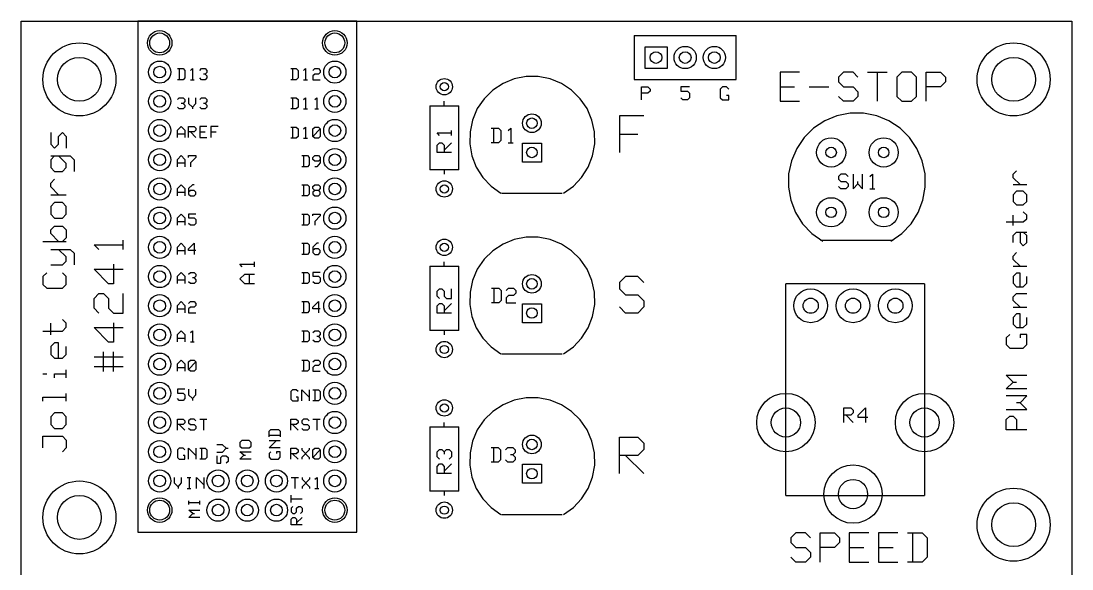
# Model space of a CAD drawing. Extents: x 0 to 3.6, y 0 to 5.7.
# Drawn here: x 0 to 3.6, y 3.824 to 5.7 of the extents above; entities that cross this region are included whole.
import ezdxf

# ---------------------------------------------------------------- set-up
doc = ezdxf.new("R2010")
doc.units = 0
doc.layers.get('0').update_dxf_attribs({"linetype": 'CONTINUOUS'})

msp = doc.modelspace()

# ---------------------------------------------------------------- linework, layer by layer
at = {"color": 7}
for p, q in [((0, 5.7), (3.6, 5.7)), ((0, 0), (0, 5.7)), ((0.4, 5.7), (0.4, 3.95)), ((1.15, 5.7), (0.4, 5.7)), ((1.15, 3.95), (1.15, 5.7)), ((3.6, 5.7), (3.6, 0)), ((2.1, 5.65), (2.1, 5.5)), ((2.1, 5.65), (2.45, 5.65)), ((2.45, 5.5), (2.45, 5.65)), ((2.138, 5.612), (2.213, 5.612)), ((2.138, 5.537), (2.138, 5.612)), ((2.213, 5.612), (2.213, 5.537)), ((0.536, 5.537), (0.555, 5.537)), ((0.542, 5.537), (0.542, 5.499)), ((0.555, 5.537), (0.561, 5.531)), ((0.561, 5.531), (0.561, 5.505)), ((0.58, 5.531), (0.587, 5.537)), ((0.587, 5.537), (0.587, 5.499)), ((0.612, 5.531), (0.618, 5.537)), ((0.618, 5.537), (0.631, 5.537)), ((0.631, 5.518), (0.625, 5.518)), ((0.631, 5.537), (0.637, 5.531)), ((0.637, 5.524), (0.631, 5.518)), ((0.631, 5.518), (0.637, 5.512)), ((0.637, 5.531), (0.637, 5.524)), ((0.637, 5.512), (0.637, 5.505)), ((0.924, 5.537), (0.943, 5.537)), ((0.93, 5.537), (0.93, 5.499)), ((0.943, 5.537), (0.949, 5.531)), ((0.949, 5.531), (0.949, 5.505)), ((0.968, 5.531), (0.975, 5.537)), ((0.975, 5.537), (0.975, 5.499)), ((1, 5.531), (1.006, 5.537)), ((1.006, 5.518), (1, 5.512)), ((1, 5.512), (1, 5.499)), ((1.006, 5.537), (1.019, 5.537)), ((1.019, 5.518), (1.006, 5.518)), ((1.019, 5.537), (1.025, 5.531)), ((1.025, 5.524), (1.019, 5.518)), ((1.025, 5.531), (1.025, 5.524)), ((1.73, 5.51), (1.689, 5.502)), ((1.772, 5.51), (1.73, 5.51)), ((1.813, 5.502), (1.772, 5.51)), ((2.213, 5.537), (2.138, 5.537)), ((2.667, 5.525), (2.6, 5.525)), ((2.6, 5.525), (2.6, 5.425)), ((2.817, 5.525), (2.8, 5.508)), ((2.85, 5.525), (2.817, 5.525)), ((2.867, 5.508), (2.85, 5.525)), ((2.9, 5.525), (2.967, 5.525)), ((2.933, 5.525), (2.933, 5.425)), ((3.017, 5.525), (3, 5.508)), ((3.05, 5.525), (3.017, 5.525)), ((3.067, 5.508), (3.05, 5.525)), ((3.1, 5.425), (3.1, 5.525)), ((3.1, 5.525), (3.15, 5.525)), ((3.15, 5.525), (3.167, 5.508)), ((0.555, 5.499), (0.536, 5.499)), ((0.561, 5.505), (0.555, 5.499)), ((0.58, 5.499), (0.593, 5.499)), ((0.618, 5.499), (0.612, 5.505)), ((0.631, 5.499), (0.618, 5.499)), ((0.637, 5.505), (0.631, 5.499)), ((0.943, 5.499), (0.924, 5.499)), ((0.949, 5.505), (0.943, 5.499)), ((0.968, 5.499), (0.981, 5.499)), ((1, 5.499), (1.025, 5.499)), ((1.651, 5.486), (1.616, 5.463)), ((1.689, 5.502), (1.651, 5.486)), ((1.851, 5.486), (1.813, 5.502)), ((1.886, 5.463), (1.851, 5.486)), ((2.1, 5.5), (2.45, 5.5)), ((2.125, 5.43), (2.125, 5.475)), ((2.125, 5.475), (2.147, 5.475)), ((2.147, 5.475), (2.155, 5.467)), ((2.29, 5.475), (2.26, 5.475)), ((2.26, 5.475), (2.26, 5.46)), ((2.403, 5.475), (2.395, 5.467)), ((2.417, 5.475), (2.403, 5.475)), ((2.425, 5.467), (2.417, 5.475)), ((2.6, 5.475), (2.65, 5.475)), ((2.7, 5.475), (2.767, 5.475)), ((2.8, 5.508), (2.8, 5.492)), ((2.8, 5.492), (2.817, 5.475)), ((2.817, 5.475), (2.85, 5.475)), ((2.85, 5.475), (2.867, 5.458)), ((3, 5.508), (3, 5.442)), ((3.067, 5.442), (3.067, 5.508)), ((3.15, 5.475), (3.1, 5.475)), ((3.167, 5.492), (3.15, 5.475)), ((3.167, 5.508), (3.167, 5.492)), ((0.536, 5.431), (0.542, 5.437)), ((0.542, 5.437), (0.555, 5.437)), ((0.555, 5.437), (0.561, 5.431)), ((0.574, 5.437), (0.574, 5.418)), ((0.599, 5.418), (0.599, 5.437)), ((0.612, 5.431), (0.618, 5.437)), ((0.618, 5.437), (0.631, 5.437)), ((0.631, 5.437), (0.637, 5.431)), ((0.924, 5.437), (0.943, 5.437)), ((0.93, 5.437), (0.93, 5.399)), ((0.943, 5.437), (0.949, 5.431)), ((0.968, 5.431), (0.975, 5.437)), ((0.975, 5.437), (0.975, 5.399)), ((1.006, 5.431), (1.013, 5.437)), ((1.013, 5.437), (1.013, 5.399)), ((1.616, 5.463), (1.587, 5.434)), ((1.915, 5.434), (1.886, 5.463)), ((2.147, 5.453), (2.125, 5.453)), ((2.155, 5.46), (2.147, 5.453)), ((2.155, 5.467), (2.155, 5.46)), ((2.26, 5.46), (2.283, 5.46)), ((2.267, 5.43), (2.26, 5.437)), ((2.283, 5.46), (2.29, 5.453)), ((2.29, 5.437), (2.283, 5.43)), ((2.29, 5.453), (2.29, 5.437)), ((2.395, 5.467), (2.395, 5.437)), ((2.395, 5.437), (2.403, 5.43)), ((2.425, 5.445), (2.417, 5.445)), ((2.425, 5.43), (2.425, 5.445)), ((2.817, 5.425), (2.8, 5.442)), ((2.867, 5.442), (2.85, 5.425)), ((2.867, 5.458), (2.867, 5.442)), ((3, 5.442), (3.017, 5.425)), ((3.05, 5.425), (3.067, 5.442)), ((0.542, 5.399), (0.536, 5.405)), ((0.555, 5.418), (0.549, 5.418)), ((0.561, 5.424), (0.555, 5.418)), ((0.555, 5.418), (0.561, 5.412)), ((0.561, 5.405), (0.555, 5.399)), ((0.561, 5.431), (0.561, 5.424)), ((0.561, 5.412), (0.561, 5.405)), ((0.574, 5.418), (0.587, 5.405)), ((0.587, 5.405), (0.599, 5.418)), ((0.587, 5.405), (0.587, 5.399)), ((0.618, 5.399), (0.612, 5.405)), ((0.631, 5.418), (0.625, 5.418)), ((0.637, 5.424), (0.631, 5.418)), ((0.631, 5.418), (0.637, 5.412)), ((0.637, 5.405), (0.631, 5.399)), ((0.637, 5.431), (0.637, 5.424)), ((0.637, 5.412), (0.637, 5.405)), ((0.949, 5.405), (0.943, 5.399)), ((0.949, 5.431), (0.949, 5.405)), ((1.4, 5.41), (1.5, 5.41)), ((1.4, 5.41), (1.4, 5.19)), ((1.45, 5.41), (1.45, 5.425)), ((1.5, 5.19), (1.5, 5.41)), ((1.563, 5.4), (1.547, 5.361)), ((1.587, 5.434), (1.563, 5.4)), ((1.939, 5.4), (1.915, 5.434)), ((1.955, 5.361), (1.939, 5.4)), ((2.283, 5.43), (2.267, 5.43)), ((2.403, 5.43), (2.425, 5.43)), ((2.6, 5.425), (2.667, 5.425)), ((2.85, 5.425), (2.817, 5.425)), ((3.017, 5.425), (3.05, 5.425)), ((0.555, 5.399), (0.542, 5.399)), ((0.631, 5.399), (0.618, 5.399)), ((0.943, 5.399), (0.924, 5.399)), ((0.968, 5.399), (0.981, 5.399)), ((1.006, 5.399), (1.019, 5.399)), ((2.133, 5.375), (2.05, 5.375)), ((2.05, 5.375), (2.05, 5.25)), ((2.795, 5.375), (2.753, 5.358)), ((2.84, 5.384), (2.795, 5.375)), ((2.886, 5.384), (2.84, 5.384)), ((2.931, 5.375), (2.886, 5.384)), ((2.973, 5.358), (2.931, 5.375)), ((0.536, 5.326), (0.549, 5.339)), ((0.549, 5.339), (0.561, 5.326)), ((0.574, 5.301), (0.574, 5.339)), ((0.574, 5.339), (0.593, 5.339)), ((0.593, 5.339), (0.599, 5.333)), ((0.599, 5.333), (0.599, 5.326)), ((0.637, 5.339), (0.612, 5.339)), ((0.612, 5.339), (0.612, 5.301)), ((0.675, 5.339), (0.65, 5.339)), ((0.65, 5.339), (0.65, 5.301)), ((0.924, 5.337), (0.943, 5.337)), ((0.93, 5.337), (0.93, 5.299)), ((0.943, 5.337), (0.949, 5.331)), ((0.949, 5.331), (0.949, 5.305)), ((0.968, 5.331), (0.975, 5.337)), ((0.975, 5.337), (0.975, 5.299)), ((1, 5.331), (1.006, 5.337)), ((1, 5.305), (1, 5.331)), ((1, 5.305), (1.025, 5.331)), ((1.006, 5.337), (1.019, 5.337)), ((1.019, 5.337), (1.025, 5.331)), ((1.025, 5.331), (1.025, 5.305)), ((1.547, 5.361), (1.538, 5.321)), ((1.611, 5.333), (1.636, 5.333)), ((1.619, 5.333), (1.619, 5.283)), ((1.636, 5.333), (1.644, 5.325)), ((1.669, 5.325), (1.678, 5.333)), ((1.678, 5.333), (1.678, 5.283)), ((1.964, 5.321), (1.955, 5.361)), ((2.715, 5.333), (2.683, 5.301)), ((2.753, 5.358), (2.715, 5.333)), ((3.011, 5.333), (2.973, 5.358)), ((3.043, 5.301), (3.011, 5.333)), ((0.102, 5.318), (0.102, 5.278)), ((0.128, 5.305), (0.142, 5.318)), ((0.128, 5.278), (0.128, 5.305)), ((0.142, 5.318), (0.155, 5.305)), ((0.155, 5.305), (0.155, 5.265)), ((0.536, 5.301), (0.536, 5.326)), ((0.536, 5.314), (0.561, 5.314)), ((0.561, 5.326), (0.561, 5.301)), ((0.593, 5.32), (0.574, 5.32)), ((0.58, 5.32), (0.599, 5.301)), ((0.599, 5.326), (0.593, 5.32)), ((0.612, 5.32), (0.631, 5.32)), ((0.612, 5.301), (0.637, 5.301)), ((0.65, 5.32), (0.669, 5.32)), ((0.943, 5.299), (0.924, 5.299)), ((0.949, 5.305), (0.943, 5.299)), ((0.968, 5.299), (0.981, 5.299)), ((1.006, 5.299), (1, 5.305)), ((1.019, 5.299), (1.006, 5.299)), ((1.025, 5.305), (1.019, 5.299)), ((1.433, 5.308), (1.425, 5.317)), ((1.425, 5.317), (1.475, 5.317)), ((1.475, 5.308), (1.475, 5.325)), ((1.538, 5.321), (1.537, 5.279)), ((1.644, 5.325), (1.644, 5.291)), ((1.965, 5.279), (1.964, 5.321)), ((2.05, 5.312), (2.113, 5.312)), ((2.683, 5.301), (2.657, 5.263)), ((3.069, 5.263), (3.043, 5.301)), ((0.102, 5.278), (0.115, 5.265)), ((0.115, 5.265), (0.128, 5.278)), ((1.425, 5.275), (1.433, 5.283)), ((1.425, 5.25), (1.425, 5.275)), ((1.433, 5.283), (1.442, 5.283)), ((1.442, 5.283), (1.45, 5.275)), ((1.45, 5.258), (1.475, 5.283)), ((1.45, 5.275), (1.45, 5.25)), ((1.537, 5.279), (1.544, 5.238)), ((1.636, 5.283), (1.611, 5.283)), ((1.644, 5.291), (1.636, 5.283)), ((1.669, 5.283), (1.686, 5.283)), ((1.718, 5.282), (1.783, 5.282)), ((1.718, 5.217), (1.718, 5.282)), ((1.783, 5.282), (1.783, 5.217)), ((1.958, 5.238), (1.965, 5.279)), ((2.657, 5.263), (2.639, 5.221)), ((3.087, 5.221), (3.069, 5.263)), ((0.115, 5.238), (0.102, 5.225)), ((0.102, 5.238), (0.168, 5.238)), ((0.102, 5.225), (0.102, 5.198)), ((0.155, 5.212), (0.128, 5.238)), ((0.168, 5.238), (0.182, 5.225)), ((0.182, 5.225), (0.182, 5.185)), ((0.536, 5.226), (0.549, 5.239)), ((0.536, 5.201), (0.536, 5.226)), ((0.549, 5.239), (0.561, 5.226)), ((0.561, 5.226), (0.561, 5.201)), ((0.574, 5.233), (0.574, 5.239)), ((0.574, 5.239), (0.599, 5.239)), ((0.599, 5.233), (0.58, 5.214)), ((0.599, 5.239), (0.599, 5.233)), ((0.962, 5.239), (0.981, 5.239)), ((0.968, 5.239), (0.968, 5.201)), ((0.981, 5.239), (0.987, 5.233)), ((0.987, 5.233), (0.987, 5.207)), ((1, 5.233), (1.006, 5.239)), ((1, 5.226), (1, 5.233)), ((1.006, 5.22), (1, 5.226)), ((1.006, 5.239), (1.019, 5.239)), ((1.019, 5.239), (1.025, 5.233)), ((1.025, 5.226), (1.019, 5.22)), ((1.025, 5.233), (1.025, 5.214)), ((1.475, 5.25), (1.425, 5.25)), ((1.544, 5.238), (1.559, 5.199)), ((1.943, 5.199), (1.958, 5.238)), ((2.639, 5.221), (2.629, 5.177)), ((3.097, 5.177), (3.087, 5.221)), ((0.102, 5.198), (0.115, 5.185)), ((0.115, 5.185), (0.142, 5.185)), ((0.142, 5.185), (0.155, 5.198)), ((0.155, 5.198), (0.155, 5.212)), ((0.536, 5.214), (0.561, 5.214)), ((0.58, 5.214), (0.58, 5.201)), ((0.981, 5.201), (0.962, 5.201)), ((0.987, 5.207), (0.981, 5.201)), ((1.019, 5.22), (1.006, 5.22)), ((1.013, 5.201), (1.006, 5.201)), ((1.025, 5.214), (1.013, 5.201)), ((1.5, 5.19), (1.4, 5.19)), ((1.45, 5.19), (1.45, 5.175)), ((1.559, 5.199), (1.582, 5.164)), ((1.783, 5.217), (1.718, 5.217)), ((1.92, 5.164), (1.943, 5.199)), ((3.398, 5.175), (3.41, 5.187)), ((0.102, 5.145), (0.115, 5.158)), ((1.582, 5.164), (1.61, 5.134)), ((1.892, 5.134), (1.92, 5.164)), ((2.629, 5.177), (2.629, 5.131)), ((2.808, 5.175), (2.8, 5.167)), ((2.8, 5.167), (2.8, 5.158)), ((2.8, 5.158), (2.808, 5.15)), ((2.825, 5.175), (2.808, 5.175)), ((2.808, 5.15), (2.825, 5.15)), ((2.833, 5.167), (2.825, 5.175)), ((2.825, 5.15), (2.833, 5.142)), ((2.85, 5.175), (2.85, 5.125)), ((2.867, 5.142), (2.867, 5.15)), ((2.883, 5.125), (2.883, 5.175)), ((2.908, 5.167), (2.917, 5.175)), ((2.917, 5.175), (2.917, 5.125)), ((3.097, 5.131), (3.097, 5.177)), ((3.398, 5.163), (3.398, 5.175)), ((3.422, 5.14), (3.398, 5.163)), ((0.102, 5.132), (0.102, 5.145)), ((0.128, 5.105), (0.102, 5.132)), ((0.536, 5.126), (0.549, 5.139)), ((0.536, 5.101), (0.536, 5.126)), ((0.536, 5.114), (0.561, 5.114)), ((0.549, 5.139), (0.561, 5.126)), ((0.561, 5.126), (0.561, 5.101)), ((0.587, 5.139), (0.574, 5.126)), ((0.574, 5.126), (0.574, 5.107)), ((0.58, 5.12), (0.574, 5.114)), ((0.593, 5.12), (0.58, 5.12)), ((0.593, 5.139), (0.587, 5.139)), ((0.599, 5.114), (0.593, 5.12)), ((0.599, 5.107), (0.599, 5.114)), ((0.962, 5.139), (0.981, 5.139)), ((0.968, 5.139), (0.968, 5.101)), ((0.981, 5.139), (0.987, 5.133)), ((0.987, 5.133), (0.987, 5.107)), ((1, 5.133), (1.006, 5.139)), ((1, 5.126), (1, 5.133)), ((1.006, 5.12), (1, 5.126)), ((1.006, 5.12), (1, 5.114)), ((1, 5.114), (1, 5.107)), ((1.006, 5.139), (1.019, 5.139)), ((1.019, 5.12), (1.006, 5.12)), ((1.019, 5.139), (1.025, 5.133)), ((1.025, 5.126), (1.019, 5.12)), ((1.025, 5.114), (1.019, 5.12)), ((1.025, 5.133), (1.025, 5.126)), ((1.025, 5.107), (1.025, 5.114)), ((1.61, 5.134), (1.644, 5.11)), ((1.858, 5.11), (1.892, 5.134)), ((2.629, 5.131), (2.637, 5.086)), ((2.808, 5.125), (2.8, 5.133)), ((2.825, 5.125), (2.808, 5.125)), ((2.833, 5.133), (2.825, 5.125)), ((2.833, 5.142), (2.833, 5.133)), ((2.85, 5.125), (2.867, 5.142)), ((2.867, 5.142), (2.883, 5.125)), ((2.908, 5.125), (2.925, 5.125)), ((3.089, 5.086), (3.097, 5.131)), ((3.398, 5.14), (3.445, 5.14)), ((3.41, 5.117), (3.398, 5.105)), ((3.433, 5.117), (3.41, 5.117)), ((3.445, 5.105), (3.433, 5.117)), ((0.102, 5.105), (0.155, 5.105)), ((0.115, 5.078), (0.102, 5.065)), ((0.142, 5.078), (0.115, 5.078)), ((0.155, 5.065), (0.142, 5.078)), ((0.574, 5.107), (0.58, 5.101)), ((0.58, 5.101), (0.593, 5.101)), ((0.593, 5.101), (0.599, 5.107)), ((0.981, 5.101), (0.962, 5.101)), ((0.987, 5.107), (0.981, 5.101)), ((1, 5.107), (1.006, 5.101)), ((1.006, 5.101), (1.019, 5.101)), ((1.019, 5.101), (1.025, 5.107)), ((1.646, 5.11), (1.854, 5.11)), ((2.637, 5.086), (2.653, 5.044)), ((3.073, 5.044), (3.089, 5.086)), ((3.398, 5.105), (3.398, 5.082)), ((3.398, 5.082), (3.41, 5.07)), ((3.433, 5.07), (3.445, 5.082)), ((3.445, 5.082), (3.445, 5.105)), ((0.102, 5.065), (0.102, 5.038)), ((0.155, 5.038), (0.155, 5.065)), ((2.653, 5.044), (2.677, 5.005)), ((3.049, 5.005), (3.073, 5.044)), ((3.41, 5.07), (3.433, 5.07)), ((3.445, 5.035), (3.433, 5.047)), ((0.102, 5.038), (0.115, 5.025)), ((0.115, 5.025), (0.142, 5.025)), ((0.142, 5.025), (0.155, 5.038)), ((0.536, 5.026), (0.549, 5.039)), ((0.536, 5.001), (0.536, 5.026)), ((0.536, 5.014), (0.561, 5.014)), ((0.549, 5.039), (0.561, 5.026)), ((0.561, 5.026), (0.561, 5.001)), ((0.599, 5.039), (0.574, 5.039)), ((0.574, 5.039), (0.574, 5.026)), ((0.574, 5.026), (0.593, 5.026)), ((0.58, 5.001), (0.574, 5.007)), ((0.593, 5.026), (0.599, 5.02)), ((0.599, 5.007), (0.593, 5.001)), ((0.599, 5.02), (0.599, 5.007)), ((0.962, 5.039), (0.981, 5.039)), ((0.968, 5.039), (0.968, 5.001)), ((0.981, 5.039), (0.987, 5.033)), ((0.987, 5.007), (0.981, 5.001)), ((0.987, 5.033), (0.987, 5.007)), ((1, 5.033), (1, 5.039)), ((1, 5.039), (1.025, 5.039)), ((1.025, 5.033), (1.006, 5.014)), ((1.006, 5.014), (1.006, 5.001)), ((1.025, 5.039), (1.025, 5.033)), ((2.677, 5.005), (2.709, 4.972)), ((3.017, 4.972), (3.049, 5.005)), ((3.375, 5.012), (3.433, 5.012)), ((3.398, 5), (3.398, 5.035)), ((3.433, 5.012), (3.445, 5.023)), ((3.445, 5.023), (3.445, 5.035)), ((0.102, 4.985), (0.115, 4.998)), ((0.102, 4.972), (0.102, 4.985)), ((0.128, 4.945), (0.102, 4.972)), ((0.115, 4.998), (0.142, 4.998)), ((0.142, 4.998), (0.155, 4.985)), ((0.155, 4.985), (0.155, 4.958)), ((0.593, 5.001), (0.58, 5.001)), ((0.981, 5.001), (0.962, 5.001)), ((2.709, 4.972), (2.746, 4.946)), ((2.98, 4.946), (3.017, 4.972)), ((3.398, 4.965), (3.41, 4.977)), ((3.41, 4.977), (3.445, 4.977)), ((3.422, 4.977), (3.422, 4.942)), ((3.445, 4.965), (3.433, 4.977)), ((0.075, 4.945), (0.155, 4.945)), ((0.155, 4.958), (0.142, 4.945)), ((0.267, 4.917), (0.25, 4.933)), ((0.25, 4.933), (0.35, 4.933)), ((0.35, 4.917), (0.35, 4.95)), ((0.536, 4.926), (0.549, 4.939)), ((0.549, 4.939), (0.561, 4.926)), ((0.574, 4.92), (0.593, 4.939)), ((0.593, 4.939), (0.593, 4.901)), ((0.962, 4.939), (0.981, 4.939)), ((0.968, 4.939), (0.968, 4.901)), ((0.981, 4.939), (0.987, 4.933)), ((0.987, 4.933), (0.987, 4.907)), ((1.013, 4.939), (1, 4.926)), ((1.019, 4.939), (1.013, 4.939)), ((1.651, 4.936), (1.616, 4.913)), ((1.689, 4.952), (1.651, 4.936)), ((1.73, 4.96), (1.689, 4.952)), ((1.772, 4.96), (1.73, 4.96)), ((1.813, 4.952), (1.772, 4.96)), ((1.851, 4.936), (1.813, 4.952)), ((1.886, 4.913), (1.851, 4.936)), ((2.738, 4.95), (2.988, 4.95)), ((3.398, 4.942), (3.398, 4.965)), ((3.422, 4.942), (3.433, 4.93)), ((3.433, 4.93), (3.445, 4.942)), ((3.445, 4.942), (3.445, 4.965)), ((0.102, 4.918), (0.168, 4.918)), ((0.155, 4.892), (0.128, 4.918)), ((0.168, 4.918), (0.182, 4.905)), ((0.182, 4.905), (0.182, 4.865)), ((0.536, 4.901), (0.536, 4.926)), ((0.536, 4.914), (0.561, 4.914)), ((0.561, 4.926), (0.561, 4.901)), ((0.574, 4.914), (0.574, 4.92)), ((0.599, 4.914), (0.574, 4.914)), ((0.981, 4.901), (0.962, 4.901)), ((0.987, 4.907), (0.981, 4.901)), ((1, 4.926), (1, 4.907)), ((1.006, 4.92), (1, 4.914)), ((1, 4.907), (1.006, 4.901)), ((1.019, 4.92), (1.006, 4.92)), ((1.006, 4.901), (1.019, 4.901)), ((1.025, 4.914), (1.019, 4.92)), ((1.019, 4.901), (1.025, 4.907)), ((1.025, 4.907), (1.025, 4.914)), ((1.616, 4.913), (1.587, 4.884)), ((1.915, 4.884), (1.886, 4.913)), ((3.398, 4.895), (3.41, 4.907)), ((0.102, 4.865), (0.142, 4.865)), ((0.142, 4.865), (0.155, 4.878)), ((0.155, 4.878), (0.155, 4.892)), ((0.317, 4.867), (0.317, 4.8)), ((0.758, 4.858), (0.75, 4.867)), ((0.75, 4.867), (0.8, 4.867)), ((0.8, 4.858), (0.8, 4.875)), ((1.4, 4.86), (1.5, 4.86)), ((1.4, 4.86), (1.4, 4.64)), ((1.45, 4.86), (1.45, 4.875)), ((1.5, 4.64), (1.5, 4.86)), ((1.587, 4.884), (1.563, 4.85)), ((1.939, 4.85), (1.915, 4.884)), ((3.398, 4.883), (3.398, 4.895)), ((3.422, 4.86), (3.398, 4.883)), ((3.398, 4.86), (3.445, 4.86)), ((0.088, 4.838), (0.075, 4.825)), ((0.075, 4.825), (0.075, 4.798)), ((0.155, 4.825), (0.142, 4.838)), ((0.155, 4.798), (0.155, 4.825)), ((0.3, 4.8), (0.25, 4.85)), ((0.25, 4.85), (0.35, 4.85)), ((0.536, 4.826), (0.549, 4.839)), ((0.536, 4.801), (0.536, 4.826)), ((0.549, 4.839), (0.561, 4.826)), ((0.561, 4.826), (0.561, 4.801)), ((0.574, 4.833), (0.58, 4.839)), ((0.58, 4.839), (0.593, 4.839)), ((0.593, 4.839), (0.599, 4.833)), ((0.599, 4.826), (0.593, 4.82)), ((0.599, 4.833), (0.599, 4.826)), ((0.75, 4.817), (0.767, 4.833)), ((0.767, 4.833), (0.8, 4.833)), ((0.783, 4.8), (0.783, 4.833)), ((0.962, 4.839), (0.981, 4.839)), ((0.968, 4.839), (0.968, 4.801)), ((0.981, 4.839), (0.987, 4.833)), ((0.987, 4.833), (0.987, 4.807)), ((1.025, 4.839), (1, 4.839)), ((1, 4.839), (1, 4.826)), ((1, 4.826), (1.019, 4.826)), ((1.019, 4.826), (1.025, 4.82)), ((1.563, 4.85), (1.547, 4.811)), ((1.955, 4.811), (1.939, 4.85)), ((2.071, 4.825), (2.05, 4.804)), ((2.113, 4.825), (2.071, 4.825)), ((2.133, 4.804), (2.113, 4.825)), ((3.41, 4.837), (3.398, 4.825)), ((3.398, 4.825), (3.398, 4.802)), ((3.422, 4.837), (3.41, 4.837)), ((3.422, 4.79), (3.422, 4.837)), ((3.445, 4.802), (3.445, 4.825)), ((0.075, 4.798), (0.088, 4.785)), ((0.142, 4.785), (0.155, 4.798)), ((0.317, 4.8), (0.3, 4.8)), ((0.536, 4.814), (0.561, 4.814)), ((0.58, 4.801), (0.574, 4.807)), ((0.593, 4.801), (0.58, 4.801)), ((0.593, 4.82), (0.587, 4.82)), ((0.593, 4.82), (0.599, 4.814)), ((0.599, 4.807), (0.593, 4.801)), ((0.599, 4.814), (0.599, 4.807)), ((0.767, 4.8), (0.75, 4.817)), ((0.8, 4.8), (0.767, 4.8)), ((0.981, 4.801), (0.962, 4.801)), ((0.987, 4.807), (0.981, 4.801)), ((1.006, 4.801), (1, 4.807)), ((1.019, 4.801), (1.006, 4.801)), ((1.025, 4.807), (1.019, 4.801)), ((1.025, 4.82), (1.025, 4.807)), ((1.547, 4.811), (1.538, 4.771)), ((1.964, 4.771), (1.955, 4.811)), ((2.05, 4.804), (2.05, 4.783)), ((3.095, 4.8), (2.62, 4.8)), ((2.62, 4.075), (2.62, 4.8)), ((3.095, 4.8), (3.095, 4.075)), ((3.398, 4.802), (3.41, 4.79)), ((3.41, 4.79), (3.433, 4.79)), ((3.433, 4.79), (3.445, 4.802)), ((0.088, 4.785), (0.142, 4.785)), ((0.25, 4.75), (0.267, 4.767)), ((0.267, 4.767), (0.283, 4.767)), ((0.283, 4.767), (0.3, 4.75)), ((0.35, 4.7), (0.35, 4.767)), ((1.425, 4.775), (1.433, 4.783)), ((1.425, 4.758), (1.425, 4.775)), ((1.433, 4.75), (1.425, 4.758)), ((1.433, 4.783), (1.442, 4.783)), ((1.442, 4.783), (1.45, 4.775)), ((1.45, 4.775), (1.45, 4.758)), ((1.45, 4.758), (1.458, 4.75)), ((1.475, 4.75), (1.475, 4.783)), ((1.538, 4.771), (1.537, 4.729)), ((1.612, 4.785), (1.637, 4.785)), ((1.62, 4.785), (1.62, 4.735)), ((1.637, 4.785), (1.645, 4.777)), ((1.645, 4.777), (1.645, 4.743)), ((1.662, 4.777), (1.67, 4.785)), ((1.67, 4.76), (1.662, 4.752)), ((1.67, 4.785), (1.687, 4.785)), ((1.687, 4.76), (1.67, 4.76)), ((1.687, 4.785), (1.695, 4.777)), ((1.695, 4.768), (1.687, 4.76)), ((1.695, 4.777), (1.695, 4.768)), ((1.965, 4.729), (1.964, 4.771)), ((2.05, 4.783), (2.071, 4.762)), ((2.071, 4.762), (2.113, 4.762)), ((2.113, 4.762), (2.133, 4.742)), ((3.398, 4.755), (3.41, 4.767)), ((3.398, 4.743), (3.398, 4.755)), ((3.41, 4.767), (3.445, 4.767)), ((0.25, 4.717), (0.25, 4.75)), ((0.267, 4.7), (0.25, 4.717)), ((0.3, 4.75), (0.3, 4.717)), ((0.3, 4.717), (0.317, 4.7)), ((0.536, 4.726), (0.549, 4.739)), ((0.536, 4.701), (0.536, 4.726)), ((0.549, 4.739), (0.561, 4.726)), ((0.561, 4.726), (0.561, 4.701)), ((0.574, 4.733), (0.58, 4.739)), ((0.58, 4.72), (0.574, 4.714)), ((0.58, 4.739), (0.593, 4.739)), ((0.593, 4.72), (0.58, 4.72)), ((0.593, 4.739), (0.599, 4.733)), ((0.599, 4.726), (0.593, 4.72)), ((0.599, 4.733), (0.599, 4.726)), ((0.962, 4.739), (0.981, 4.739)), ((0.968, 4.739), (0.968, 4.701)), ((0.981, 4.739), (0.987, 4.733)), ((0.987, 4.733), (0.987, 4.707)), ((1, 4.72), (1.019, 4.739)), ((1, 4.714), (1, 4.72)), ((1.019, 4.739), (1.019, 4.701)), ((1.425, 4.725), (1.433, 4.733)), ((1.425, 4.7), (1.425, 4.725)), ((1.433, 4.733), (1.442, 4.733)), ((1.442, 4.733), (1.45, 4.725)), ((1.45, 4.708), (1.475, 4.733)), ((1.45, 4.725), (1.45, 4.7)), ((1.458, 4.75), (1.475, 4.75)), ((1.537, 4.729), (1.544, 4.688)), ((1.637, 4.735), (1.612, 4.735)), ((1.645, 4.743), (1.637, 4.735)), ((1.662, 4.752), (1.662, 4.735)), ((1.662, 4.735), (1.695, 4.735)), ((1.718, 4.732), (1.783, 4.732)), ((1.718, 4.667), (1.718, 4.732)), ((1.783, 4.732), (1.783, 4.667)), ((1.958, 4.688), (1.965, 4.729)), ((2.071, 4.7), (2.05, 4.721)), ((2.133, 4.721), (2.113, 4.7)), ((2.133, 4.742), (2.133, 4.721)), ((3.422, 4.72), (3.398, 4.743)), ((3.398, 4.72), (3.445, 4.72)), ((0.317, 4.7), (0.35, 4.7)), ((0.536, 4.714), (0.561, 4.714)), ((0.574, 4.714), (0.574, 4.701)), ((0.574, 4.701), (0.599, 4.701)), ((0.981, 4.701), (0.962, 4.701)), ((0.987, 4.707), (0.981, 4.701)), ((1.025, 4.714), (1, 4.714)), ((1.475, 4.7), (1.425, 4.7)), ((1.544, 4.688), (1.559, 4.649)), ((1.943, 4.649), (1.958, 4.688)), ((2.113, 4.7), (2.071, 4.7)), ((3.41, 4.697), (3.398, 4.685)), ((3.398, 4.685), (3.398, 4.662)), ((3.422, 4.697), (3.41, 4.697)), ((3.422, 4.65), (3.422, 4.697)), ((3.445, 4.662), (3.445, 4.685)), ((0.102, 4.625), (0.102, 4.665)), ((0.155, 4.665), (0.142, 4.678)), ((0.142, 4.638), (0.155, 4.652)), ((0.155, 4.652), (0.155, 4.665)), ((0.3, 4.6), (0.25, 4.65)), ((0.25, 4.65), (0.35, 4.65)), ((0.317, 4.667), (0.317, 4.6)), ((1.559, 4.649), (1.582, 4.614)), ((1.783, 4.667), (1.718, 4.667)), ((1.92, 4.614), (1.943, 4.649)), ((3.398, 4.662), (3.41, 4.65)), ((3.41, 4.65), (3.433, 4.65)), ((3.433, 4.65), (3.445, 4.662)), ((0.075, 4.638), (0.142, 4.638)), ((0.536, 4.626), (0.549, 4.639)), ((0.536, 4.601), (0.536, 4.626)), ((0.536, 4.614), (0.561, 4.614)), ((0.549, 4.639), (0.561, 4.626)), ((0.561, 4.626), (0.561, 4.601)), ((0.58, 4.633), (0.587, 4.639)), ((0.587, 4.639), (0.587, 4.601)), ((0.962, 4.639), (0.981, 4.639)), ((0.968, 4.639), (0.968, 4.601)), ((0.981, 4.639), (0.987, 4.633)), ((0.987, 4.633), (0.987, 4.607)), ((1, 4.633), (1.006, 4.639)), ((1.006, 4.639), (1.019, 4.639)), ((1.019, 4.62), (1.013, 4.62)), ((1.019, 4.639), (1.025, 4.633)), ((1.025, 4.626), (1.019, 4.62)), ((1.019, 4.62), (1.025, 4.614)), ((1.025, 4.633), (1.025, 4.626)), ((1.025, 4.614), (1.025, 4.607)), ((1.5, 4.64), (1.4, 4.64)), ((1.45, 4.64), (1.45, 4.625)), ((1.582, 4.614), (1.61, 4.584)), ((1.892, 4.584), (1.92, 4.614)), ((3.387, 4.627), (3.375, 4.615)), ((3.375, 4.615), (3.375, 4.592)), ((3.445, 4.627), (3.422, 4.627)), ((3.422, 4.627), (3.422, 4.615)), ((3.445, 4.592), (3.445, 4.627)), ((0.115, 4.598), (0.102, 4.585)), ((0.102, 4.585), (0.102, 4.558)), ((0.128, 4.598), (0.115, 4.598)), ((0.128, 4.545), (0.128, 4.598)), ((0.155, 4.558), (0.155, 4.585)), ((0.317, 4.6), (0.3, 4.6)), ((0.58, 4.601), (0.593, 4.601)), ((0.981, 4.601), (0.962, 4.601)), ((0.987, 4.607), (0.981, 4.601)), ((1.006, 4.601), (1, 4.607)), ((1.019, 4.601), (1.006, 4.601)), ((1.025, 4.607), (1.019, 4.601)), ((1.61, 4.584), (1.644, 4.56)), ((1.858, 4.56), (1.892, 4.584)), ((3.375, 4.592), (3.387, 4.58)), ((3.387, 4.58), (3.433, 4.58)), ((3.433, 4.58), (3.445, 4.592)), ((0.102, 4.558), (0.115, 4.545)), ((0.115, 4.545), (0.142, 4.545)), ((0.142, 4.545), (0.155, 4.558)), ((0.25, 4.55), (0.35, 4.55)), ((0.283, 4.5), (0.283, 4.567)), ((0.317, 4.5), (0.317, 4.567)), ((0.536, 4.526), (0.549, 4.539)), ((0.549, 4.539), (0.561, 4.526)), ((0.574, 4.533), (0.58, 4.539)), ((0.58, 4.539), (0.593, 4.539)), ((0.593, 4.539), (0.599, 4.533)), ((0.962, 4.539), (0.981, 4.539)), ((0.968, 4.539), (0.968, 4.501)), ((0.981, 4.539), (0.987, 4.533)), ((1, 4.533), (1.006, 4.539)), ((1.006, 4.539), (1.019, 4.539)), ((1.019, 4.539), (1.025, 4.533)), ((1.646, 4.56), (1.854, 4.56)), ((0.155, 4.478), (0.155, 4.505)), ((0.25, 4.517), (0.35, 4.517)), ((0.536, 4.501), (0.536, 4.526)), ((0.536, 4.514), (0.561, 4.514)), ((0.561, 4.526), (0.561, 4.501)), ((0.574, 4.507), (0.574, 4.533)), ((0.574, 4.507), (0.599, 4.533)), ((0.58, 4.501), (0.574, 4.507)), ((0.593, 4.501), (0.58, 4.501)), ((0.599, 4.507), (0.593, 4.501)), ((0.599, 4.533), (0.599, 4.507)), ((0.981, 4.501), (0.962, 4.501)), ((0.987, 4.507), (0.981, 4.501)), ((0.987, 4.533), (0.987, 4.507)), ((1.006, 4.52), (1, 4.514)), ((1, 4.514), (1, 4.501)), ((1, 4.501), (1.025, 4.501)), ((1.019, 4.52), (1.006, 4.52)), ((1.025, 4.526), (1.019, 4.52)), ((1.025, 4.533), (1.025, 4.526)), ((0.075, 4.492), (0.088, 4.492)), ((0.115, 4.478), (0.115, 4.492)), ((0.115, 4.492), (0.155, 4.492)), ((3.398, 4.463), (3.375, 4.487)), ((3.375, 4.487), (3.445, 4.487)), ((0.561, 4.439), (0.536, 4.439)), ((0.536, 4.439), (0.536, 4.426)), ((0.574, 4.439), (0.574, 4.42)), ((0.599, 4.42), (0.599, 4.439)), ((0.93, 4.437), (0.924, 4.431)), ((0.924, 4.431), (0.924, 4.405)), ((0.943, 4.437), (0.93, 4.437)), ((0.949, 4.431), (0.943, 4.437)), ((0.962, 4.399), (0.962, 4.437)), ((0.962, 4.437), (0.987, 4.412)), ((0.987, 4.437), (0.987, 4.399)), ((1, 4.437), (1.019, 4.437)), ((1.006, 4.437), (1.006, 4.399)), ((1.019, 4.437), (1.025, 4.431)), ((1.025, 4.431), (1.025, 4.405)), ((3.375, 4.44), (3.398, 4.463)), ((3.445, 4.44), (3.375, 4.44)), ((3.398, 4.463), (3.41, 4.463)), ((0.075, 4.398), (0.075, 4.412)), ((0.075, 4.412), (0.155, 4.412)), ((0.155, 4.398), (0.155, 4.425)), ((0.536, 4.426), (0.555, 4.426)), ((0.542, 4.401), (0.536, 4.407)), ((0.555, 4.401), (0.542, 4.401)), ((0.555, 4.426), (0.561, 4.42)), ((0.561, 4.407), (0.555, 4.401)), ((0.561, 4.42), (0.561, 4.407)), ((0.574, 4.42), (0.587, 4.407)), ((0.587, 4.407), (0.599, 4.42)), ((0.587, 4.407), (0.587, 4.401)), ((0.924, 4.405), (0.93, 4.399)), ((0.93, 4.399), (0.949, 4.399)), ((0.949, 4.412), (0.943, 4.412)), ((0.949, 4.399), (0.949, 4.412)), ((1.019, 4.399), (1, 4.399)), ((1.025, 4.405), (1.019, 4.399)), ((1.689, 4.402), (1.651, 4.386)), ((1.73, 4.41), (1.689, 4.402)), ((1.772, 4.41), (1.73, 4.41)), ((1.813, 4.402), (1.772, 4.41)), ((1.851, 4.386), (1.813, 4.402)), ((3.445, 4.417), (3.375, 4.417)), ((3.422, 4.393), (3.41, 4.393)), ((3.422, 4.393), (3.445, 4.417)), ((3.445, 4.37), (3.422, 4.393)), ((0.115, 4.358), (0.102, 4.345)), ((0.142, 4.358), (0.115, 4.358)), ((0.155, 4.345), (0.142, 4.358)), ((1.616, 4.363), (1.587, 4.334)), ((1.651, 4.386), (1.616, 4.363)), ((1.886, 4.363), (1.851, 4.386)), ((1.915, 4.334), (1.886, 4.363)), ((2.818, 4.325), (2.818, 4.375)), ((2.818, 4.375), (2.843, 4.375)), ((2.843, 4.375), (2.851, 4.367)), ((2.851, 4.358), (2.843, 4.35)), ((2.851, 4.367), (2.851, 4.358)), ((2.868, 4.35), (2.893, 4.375)), ((2.893, 4.375), (2.893, 4.325)), ((3.375, 4.37), (3.445, 4.37)), ((0.102, 4.345), (0.102, 4.318)), ((0.155, 4.318), (0.155, 4.345)), ((0.536, 4.299), (0.536, 4.337)), ((0.536, 4.337), (0.555, 4.337)), ((0.555, 4.337), (0.561, 4.331)), ((0.561, 4.324), (0.555, 4.318)), ((0.561, 4.331), (0.561, 4.324)), ((0.58, 4.337), (0.574, 4.331)), ((0.574, 4.331), (0.574, 4.324)), ((0.574, 4.324), (0.58, 4.318)), ((0.593, 4.337), (0.58, 4.337)), ((0.599, 4.331), (0.593, 4.337)), ((0.612, 4.337), (0.637, 4.337)), ((0.625, 4.337), (0.625, 4.299)), ((0.924, 4.299), (0.924, 4.337)), ((0.924, 4.337), (0.943, 4.337)), ((0.943, 4.337), (0.949, 4.331)), ((0.949, 4.324), (0.943, 4.318)), ((0.949, 4.331), (0.949, 4.324)), ((0.968, 4.337), (0.962, 4.331)), ((0.962, 4.331), (0.962, 4.324)), ((0.962, 4.324), (0.968, 4.318)), ((0.981, 4.337), (0.968, 4.337)), ((0.987, 4.331), (0.981, 4.337)), ((1, 4.337), (1.025, 4.337)), ((1.013, 4.337), (1.013, 4.299)), ((1.45, 4.31), (1.45, 4.325)), ((1.587, 4.334), (1.563, 4.3)), ((1.939, 4.3), (1.915, 4.334)), ((2.843, 4.35), (2.818, 4.35)), ((2.826, 4.35), (2.851, 4.325)), ((2.868, 4.342), (2.868, 4.35)), ((2.901, 4.342), (2.868, 4.342)), ((3.375, 4.335), (3.387, 4.347)), ((3.375, 4.3), (3.375, 4.335)), ((3.387, 4.347), (3.398, 4.347)), ((3.398, 4.347), (3.41, 4.335)), ((3.41, 4.335), (3.41, 4.3)), ((0.102, 4.318), (0.115, 4.305)), ((0.115, 4.305), (0.142, 4.305)), ((0.142, 4.305), (0.155, 4.318)), ((0.555, 4.318), (0.536, 4.318)), ((0.542, 4.318), (0.561, 4.299)), ((0.58, 4.299), (0.574, 4.305)), ((0.58, 4.318), (0.593, 4.318)), ((0.593, 4.299), (0.58, 4.299)), ((0.593, 4.318), (0.599, 4.312)), ((0.599, 4.305), (0.593, 4.299)), ((0.599, 4.312), (0.599, 4.305)), ((0.85, 4.295), (0.856, 4.301)), ((0.85, 4.276), (0.85, 4.295)), ((0.856, 4.301), (0.882, 4.301)), ((0.882, 4.301), (0.888, 4.295)), ((0.888, 4.295), (0.888, 4.276)), ((0.943, 4.318), (0.924, 4.318)), ((0.93, 4.318), (0.949, 4.299)), ((0.968, 4.299), (0.962, 4.305)), ((0.968, 4.318), (0.981, 4.318)), ((0.981, 4.299), (0.968, 4.299)), ((0.981, 4.318), (0.987, 4.312)), ((0.987, 4.305), (0.981, 4.299)), ((0.987, 4.312), (0.987, 4.305)), ((1.4, 4.31), (1.5, 4.31)), ((1.4, 4.31), (1.4, 4.09)), ((1.5, 4.09), (1.5, 4.31)), ((1.563, 4.3), (1.547, 4.261)), ((1.955, 4.261), (1.939, 4.3)), ((3.445, 4.3), (3.375, 4.3)), ((0.075, 4.238), (0.075, 4.278)), ((0.075, 4.278), (0.142, 4.278)), ((0.142, 4.278), (0.155, 4.265)), ((0.155, 4.265), (0.155, 4.238)), ((0.69, 4.249), (0.671, 4.249)), ((0.703, 4.237), (0.69, 4.249)), ((0.756, 4.263), (0.75, 4.257)), ((0.75, 4.257), (0.75, 4.244)), ((0.782, 4.263), (0.756, 4.263)), ((0.788, 4.257), (0.782, 4.263)), ((0.788, 4.244), (0.788, 4.257)), ((0.85, 4.282), (0.888, 4.282)), ((0.85, 4.238), (0.875, 4.263)), ((0.85, 4.263), (0.888, 4.263)), ((1.547, 4.261), (1.538, 4.221)), ((1.964, 4.221), (1.955, 4.261)), ((2.05, 4.15), (2.05, 4.275)), ((2.05, 4.275), (2.113, 4.275)), ((2.113, 4.275), (2.133, 4.254)), ((2.133, 4.254), (2.133, 4.233)), ((0.155, 4.238), (0.142, 4.225)), ((0.542, 4.237), (0.536, 4.231)), ((0.536, 4.231), (0.536, 4.205)), ((0.555, 4.237), (0.542, 4.237)), ((0.561, 4.231), (0.555, 4.237)), ((0.574, 4.199), (0.574, 4.237)), ((0.574, 4.237), (0.599, 4.212)), ((0.599, 4.237), (0.599, 4.199)), ((0.612, 4.237), (0.631, 4.237)), ((0.618, 4.237), (0.618, 4.199)), ((0.631, 4.237), (0.637, 4.231)), ((0.637, 4.231), (0.637, 4.205)), ((0.671, 4.224), (0.69, 4.224)), ((0.69, 4.224), (0.703, 4.237)), ((0.703, 4.237), (0.709, 4.237)), ((0.75, 4.244), (0.756, 4.238)), ((0.763, 4.213), (0.75, 4.225)), ((0.75, 4.225), (0.788, 4.225)), ((0.75, 4.2), (0.763, 4.213)), ((0.756, 4.238), (0.782, 4.238)), ((0.763, 4.213), (0.769, 4.213)), ((0.782, 4.238), (0.788, 4.244)), ((0.888, 4.238), (0.85, 4.238)), ((0.856, 4.225), (0.85, 4.219)), ((0.85, 4.219), (0.85, 4.206)), ((0.888, 4.225), (0.875, 4.225)), ((0.875, 4.225), (0.875, 4.219)), ((0.888, 4.206), (0.888, 4.225)), ((0.924, 4.199), (0.924, 4.237)), ((0.924, 4.237), (0.943, 4.237)), ((0.943, 4.218), (0.924, 4.218)), ((0.93, 4.218), (0.949, 4.199)), ((0.943, 4.237), (0.949, 4.231)), ((0.949, 4.224), (0.943, 4.218)), ((0.949, 4.231), (0.949, 4.224)), ((0.962, 4.237), (0.962, 4.231)), ((0.962, 4.231), (0.987, 4.205)), ((0.987, 4.231), (0.962, 4.205)), ((0.987, 4.237), (0.987, 4.231)), ((1, 4.231), (1.006, 4.237)), ((1, 4.205), (1, 4.231)), ((1, 4.205), (1.025, 4.231)), ((1.006, 4.237), (1.019, 4.237)), ((1.019, 4.237), (1.025, 4.231)), ((1.025, 4.231), (1.025, 4.205)), ((1.425, 4.225), (1.433, 4.233)), ((1.425, 4.208), (1.425, 4.225)), ((1.433, 4.233), (1.442, 4.233)), ((1.442, 4.233), (1.45, 4.225)), ((1.45, 4.225), (1.458, 4.233)), ((1.45, 4.225), (1.45, 4.217)), ((1.458, 4.233), (1.467, 4.233)), ((1.467, 4.233), (1.475, 4.225)), ((1.475, 4.225), (1.475, 4.208)), ((1.538, 4.221), (1.537, 4.179)), ((1.61, 4.239), (1.635, 4.239)), ((1.618, 4.239), (1.618, 4.189)), ((1.635, 4.239), (1.643, 4.231)), ((1.643, 4.231), (1.643, 4.197)), ((1.66, 4.231), (1.668, 4.239)), ((1.668, 4.239), (1.685, 4.239)), ((1.685, 4.214), (1.677, 4.214)), ((1.685, 4.239), (1.693, 4.231)), ((1.693, 4.222), (1.685, 4.214)), ((1.685, 4.214), (1.693, 4.206)), ((1.693, 4.231), (1.693, 4.222)), ((1.965, 4.179), (1.964, 4.221)), ((2.133, 4.233), (2.113, 4.212)), ((0.536, 4.205), (0.542, 4.199)), ((0.542, 4.199), (0.561, 4.199)), ((0.561, 4.212), (0.555, 4.212)), ((0.561, 4.199), (0.561, 4.212)), ((0.631, 4.199), (0.612, 4.199)), ((0.637, 4.205), (0.631, 4.199)), ((0.671, 4.211), (0.671, 4.186)), ((0.671, 4.186), (0.684, 4.186)), ((0.684, 4.205), (0.69, 4.211)), ((0.684, 4.186), (0.684, 4.205)), ((0.69, 4.211), (0.703, 4.211)), ((0.703, 4.211), (0.709, 4.205)), ((0.709, 4.192), (0.703, 4.186)), ((0.709, 4.205), (0.709, 4.192)), ((0.788, 4.2), (0.75, 4.2)), ((0.85, 4.206), (0.856, 4.2)), ((0.856, 4.2), (0.882, 4.2)), ((0.882, 4.2), (0.888, 4.206)), ((0.962, 4.205), (0.962, 4.199)), ((0.987, 4.205), (0.987, 4.199)), ((1.006, 4.199), (1, 4.205)), ((1.019, 4.199), (1.006, 4.199)), ((1.025, 4.205), (1.019, 4.199)), ((1.433, 4.2), (1.425, 4.208)), ((1.425, 4.175), (1.433, 4.183)), ((1.433, 4.183), (1.442, 4.183)), ((1.442, 4.183), (1.45, 4.175)), ((1.45, 4.158), (1.475, 4.183)), ((1.475, 4.208), (1.467, 4.2)), ((1.537, 4.179), (1.544, 4.138)), ((1.635, 4.189), (1.61, 4.189)), ((1.643, 4.197), (1.635, 4.189)), ((1.668, 4.189), (1.66, 4.197)), ((1.685, 4.189), (1.668, 4.189)), ((1.693, 4.197), (1.685, 4.189)), ((1.693, 4.206), (1.693, 4.197)), ((1.718, 4.182), (1.783, 4.182)), ((1.718, 4.117), (1.718, 4.182)), ((1.783, 4.182), (1.783, 4.117)), ((1.958, 4.138), (1.965, 4.179)), ((2.113, 4.212), (2.05, 4.212)), ((2.071, 4.212), (2.133, 4.15)), ((1.425, 4.15), (1.425, 4.175)), ((1.475, 4.15), (1.425, 4.15)), ((1.45, 4.175), (1.45, 4.15)), ((0.525, 4.137), (0.525, 4.118)), ((0.525, 4.118), (0.538, 4.105)), ((0.538, 4.105), (0.55, 4.118)), ((0.538, 4.105), (0.538, 4.099)), ((0.55, 4.118), (0.55, 4.137)), ((0.569, 4.137), (0.582, 4.137)), ((0.576, 4.137), (0.576, 4.099)), ((0.601, 4.099), (0.601, 4.137)), ((0.601, 4.137), (0.626, 4.112)), ((0.626, 4.137), (0.626, 4.099)), ((0.925, 4.137), (0.95, 4.137)), ((0.938, 4.137), (0.938, 4.099)), ((0.963, 4.137), (0.963, 4.131)), ((0.963, 4.131), (0.988, 4.105)), ((0.988, 4.131), (0.963, 4.105)), ((0.963, 4.105), (0.963, 4.099)), ((0.988, 4.137), (0.988, 4.131)), ((0.988, 4.105), (0.988, 4.099)), ((1.007, 4.131), (1.014, 4.137)), ((1.014, 4.137), (1.014, 4.099)), ((1.544, 4.138), (1.559, 4.099)), ((1.783, 4.117), (1.718, 4.117)), ((1.943, 4.099), (1.958, 4.138)), ((0.569, 4.099), (0.582, 4.099)), ((0.925, 4.051), (0.925, 4.076)), ((1.007, 4.099), (1.02, 4.099)), ((1.5, 4.09), (1.4, 4.09)), ((1.45, 4.09), (1.45, 4.075)), ((1.559, 4.099), (1.582, 4.064)), ((1.92, 4.064), (1.943, 4.099)), ((2.62, 4.075), (3.095, 4.075)), ((0.575, 4.044), (0.575, 4.057)), ((0.575, 4.051), (0.613, 4.051)), ((0.613, 4.044), (0.613, 4.057)), ((0.925, 4.064), (0.963, 4.064)), ((0.931, 4.038), (0.925, 4.032)), ((0.944, 4.032), (0.95, 4.038)), ((0.95, 4.038), (0.957, 4.038)), ((0.957, 4.038), (0.963, 4.032)), ((1.582, 4.064), (1.61, 4.034)), ((1.61, 4.034), (1.644, 4.01)), ((1.858, 4.01), (1.892, 4.034)), ((1.892, 4.034), (1.92, 4.064)), ((0.588, 4.013), (0.575, 4.025)), ((0.575, 4.025), (0.613, 4.025)), ((0.575, 4), (0.588, 4.013)), ((0.613, 4), (0.575, 4)), ((0.588, 4.013), (0.594, 4.013)), ((0.925, 4.032), (0.925, 4.019)), ((0.925, 4.019), (0.931, 4.013)), ((0.925, 3.994), (0.931, 4)), ((0.931, 4.013), (0.938, 4.013)), ((0.931, 4), (0.938, 4)), ((0.938, 4.013), (0.944, 4.019)), ((0.938, 4), (0.944, 3.994)), ((0.944, 4.019), (0.944, 4.032)), ((0.944, 3.981), (0.963, 4)), ((0.963, 4.019), (0.957, 4.013)), ((0.963, 4.032), (0.963, 4.019)), ((1.646, 4.01), (1.854, 4.01)), ((0.925, 3.975), (0.925, 3.994)), ((0.963, 3.975), (0.925, 3.975)), ((0.944, 3.994), (0.944, 3.975)), ((0.4, 3.95), (1.15, 3.95)), ((2.654, 3.947), (2.637, 3.93)), ((2.637, 3.93), (2.637, 3.914)), ((2.687, 3.947), (2.654, 3.947)), ((2.704, 3.93), (2.687, 3.947)), ((2.737, 3.847), (2.737, 3.947)), ((2.737, 3.947), (2.787, 3.947)), ((2.787, 3.947), (2.804, 3.93)), ((2.804, 3.93), (2.804, 3.914)), ((2.904, 3.947), (2.837, 3.947)), ((2.837, 3.947), (2.837, 3.847)), ((3.004, 3.947), (2.937, 3.947)), ((2.937, 3.947), (2.937, 3.847)), ((3.037, 3.947), (3.087, 3.947)), ((3.054, 3.947), (3.054, 3.847)), ((3.087, 3.947), (3.104, 3.93)), ((3.104, 3.93), (3.104, 3.864)), ((2.637, 3.914), (2.654, 3.897)), ((2.654, 3.897), (2.687, 3.897)), ((2.687, 3.897), (2.704, 3.88)), ((2.787, 3.897), (2.737, 3.897)), ((2.804, 3.914), (2.787, 3.897)), ((2.837, 3.897), (2.887, 3.897)), ((2.937, 3.897), (2.987, 3.897)), ((2.654, 3.847), (2.637, 3.864)), ((2.704, 3.864), (2.687, 3.847)), ((2.704, 3.88), (2.704, 3.864)), ((3.104, 3.864), (3.087, 3.847)), ((2.687, 3.847), (2.654, 3.847)), ((2.837, 3.847), (2.904, 3.847)), ((2.937, 3.847), (3.004, 3.847)), ((3.087, 3.847), (3.037, 3.847))]:
    msp.add_line(p, q, dxfattribs=at)
for centre, radius in [((0.475, 5.625), 0.042), ((0.475, 5.625), 0.034), ((1.075, 5.625), 0.042), ((1.075, 5.625), 0.034), ((0.2, 5.5), 0.125), ((3.4, 5.5), 0.125), ((2.175, 5.575), 0.02), ((2.275, 5.575), 0.038), ((2.275, 5.575), 0.02), ((2.375, 5.575), 0.038), ((2.375, 5.575), 0.02), ((0.2, 5.5), 0.075), ((0.475, 5.525), 0.038), ((0.475, 5.525), 0.02), ((1.075, 5.525), 0.038), ((1.075, 5.525), 0.02), ((3.4, 5.5), 0.075), ((1.45, 5.475), 0.028), ((1.45, 5.475), 0.014), ((0.475, 5.425), 0.038), ((0.475, 5.425), 0.02), ((1.075, 5.425), 0.038), ((1.075, 5.425), 0.02), ((1.75, 5.35), 0.032), ((1.75, 5.35), 0.018), ((0.475, 5.325), 0.038), ((0.475, 5.325), 0.02), ((1.075, 5.325), 0.038), ((1.075, 5.325), 0.02), ((2.775, 5.25), 0.05), ((2.955, 5.25), 0.05), ((0.475, 5.225), 0.038), ((1.075, 5.225), 0.038), ((1.75, 5.25), 0.018), ((2.775, 5.25), 0.018), ((2.955, 5.25), 0.018), ((0.475, 5.225), 0.02), ((1.075, 5.225), 0.02), ((0.475, 5.125), 0.038), ((1.075, 5.125), 0.038), ((1.45, 5.125), 0.028), ((0.475, 5.125), 0.02), ((1.075, 5.125), 0.02), ((1.45, 5.125), 0.014), ((2.775, 5.045), 0.05), ((2.955, 5.045), 0.05), ((0.475, 5.025), 0.038), ((0.475, 5.025), 0.02), ((1.075, 5.025), 0.038), ((1.075, 5.025), 0.02), ((2.775, 5.045), 0.018), ((2.955, 5.045), 0.018), ((0.475, 4.925), 0.038), ((0.475, 4.925), 0.02), ((1.075, 4.925), 0.038), ((1.075, 4.925), 0.02), ((1.45, 4.925), 0.028), ((1.45, 4.925), 0.014), ((0.475, 4.825), 0.038), ((1.075, 4.825), 0.038), ((0.475, 4.825), 0.02), ((1.075, 4.825), 0.02), ((1.75, 4.8), 0.032), ((1.75, 4.8), 0.018), ((0.475, 4.725), 0.038), ((1.075, 4.725), 0.038), ((2.705, 4.725), 0.058), ((2.85, 4.725), 0.058), ((2.995, 4.725), 0.058), ((0.475, 4.725), 0.02), ((1.075, 4.725), 0.02), ((1.75, 4.7), 0.018), ((2.705, 4.725), 0.026), ((2.85, 4.725), 0.026), ((2.995, 4.725), 0.026), ((0.475, 4.625), 0.038), ((0.475, 4.625), 0.02), ((1.075, 4.625), 0.038), ((1.075, 4.625), 0.02), ((1.45, 4.575), 0.028), ((1.45, 4.575), 0.014), ((0.475, 4.525), 0.038), ((0.475, 4.525), 0.02), ((1.075, 4.525), 0.038), ((1.075, 4.525), 0.02), ((0.475, 4.425), 0.038), ((0.475, 4.425), 0.02), ((1.075, 4.425), 0.038), ((1.075, 4.425), 0.02), ((1.45, 4.375), 0.028), ((2.62, 4.325), 0.1), ((3.095, 4.325), 0.1), ((0.475, 4.325), 0.038), ((1.075, 4.325), 0.038), ((1.45, 4.375), 0.014), ((2.62, 4.325), 0.05), ((3.095, 4.325), 0.05), ((0.475, 4.325), 0.02), ((1.075, 4.325), 0.02), ((0.475, 4.225), 0.038), ((1.075, 4.225), 0.038), ((1.75, 4.25), 0.032), ((1.75, 4.25), 0.018), ((0.475, 4.225), 0.02), ((1.075, 4.225), 0.02), ((2.85, 4.08), 0.1), ((0.475, 4.125), 0.038), ((0.475, 4.125), 0.02), ((0.675, 4.125), 0.038), ((0.675, 4.125), 0.02), ((0.775, 4.125), 0.038), ((0.775, 4.125), 0.02), ((0.875, 4.125), 0.038), ((0.875, 4.125), 0.02), ((1.075, 4.125), 0.038), ((1.075, 4.125), 0.02), ((1.75, 4.15), 0.018), ((0.2, 4), 0.125), ((2.85, 4.08), 0.05), ((0.2, 4), 0.075), ((3.4, 3.975), 0.125), ((0.475, 4.025), 0.042), ((0.475, 4.025), 0.034), ((0.675, 4.025), 0.038), ((0.675, 4.025), 0.02), ((0.775, 4.025), 0.038), ((0.775, 4.025), 0.02), ((0.875, 4.025), 0.038), ((0.875, 4.025), 0.02), ((1.075, 4.025), 0.042), ((1.075, 4.025), 0.034), ((1.45, 4.025), 0.028), ((1.45, 4.025), 0.014), ((3.4, 3.975), 0.075)]:
    msp.add_circle(centre, radius, dxfattribs=at)

doc.saveas('drawing.dxf')
